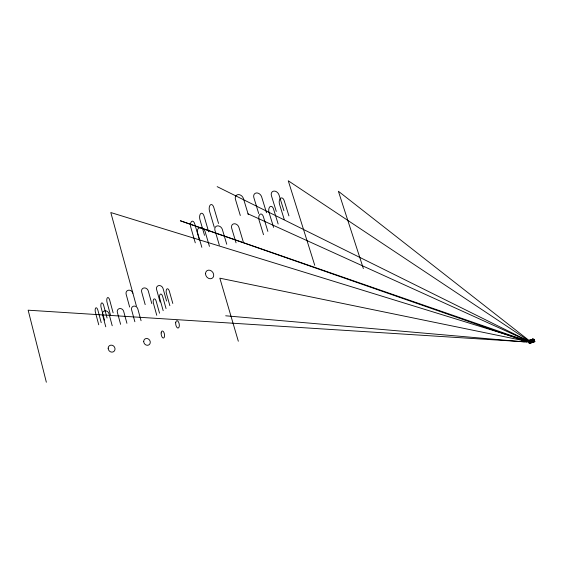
<?xml version="1.0" encoding="UTF-8"?>
<svg xmlns="http://www.w3.org/2000/svg" width="563" height="563" viewBox="0 0 563 563"><rect width="100%" height="100%" fill="white"/><g stroke="black" fill="none" stroke-linecap="round" stroke-linejoin="round"><path stroke-width="0.84" d="M534.076 341.72L533.83 340.425L534.435 341.664L532.049 342.557L531.782 341.79M532.999 340.805L533.034 340.467C533.59 341.692 534.386 343.585 532.521 338.912L532.042 339.658C535.047 345.429 530.149 339.595 531.986 339.595M533.717 339.89L533.203 339.968L532.999 339.39M529.283 342.262L529.417 341.748L529.565 342.177C527.707 343.697 531.648 343.177 532.028 342.593M533.203 339.968L534.034 340.122L533.604 339.785L533.457 340.256L533.984 341.741M529.516 343.388L529.34 342.417L529.058 342.909L529.466 341.199M529.417 341.748L529.1 342.283M529.129 341.811L529.776 341.579L529.72 340.531M533.393 341.917L530.613 342.888L530.487 340.256M529.889 343.149L528.974 340.657L530.149 343.092L529.699 343.191L529.178 341.713L529.614 341.262M529.776 341.579L529.818 340.46M530.592 340.904C532.309 341.079 530.128 340.566 531.198 340.122M531.711 339.7L532.309 342.262L532.028 340.235L534.329 340.101L534.85 341.586L533.893 341.903L533.625 341.129M530.712 342.03L531.015 342.747M529.065 342.937L529.424 342.663M529.326 341.65L529.734 341.516M532.309 340.594L532.105 340.643M529.333 341.368L529.924 341.108M534.217 340.228L533.478 339.348L533.886 339.229L533.478 339.355L534.083 340.249M532.112 342.586L532.436 342.191M534.723 341.65L533.858 339.243M529.164 340.594L529.009 340.664M531.958 339.616L532.76 342.086L531.838 339.637M531.268 340.84L530.937 340.207M529.656 341.551L529.178 341.713M529.248 343.451L530.149 343.092M534.167 340.784L533.78 340.875M533.738 339.264L534.287 341.783M529.009 340.643L530.262 342.994M530.388 340.326L530.775 340.193L531.233 341.502M531.359 340.868L531.233 340.115M532.612 339.531L532.521 338.912L533.386 339.25L532.042 339.658L533.386 339.25L533.731 340.235L533.098 339.32M532.528 340.172L530.691 340.833L531.12 341.171M533.604 339.785L533.154 340.369L532.028 340.235M531.05 341.185L529.417 341.171L532.457 340.622M532.57 340.96L530.656 341.635L530.613 341.284M530.353 342.156L532.225 341.445M529.699 343.191L530.613 342.888M534.618 341.614L534.547 341.628M529.276 340.559L530.149 343.022M531.789 340.777L532.387 340.643M534.463 341.635L534.85 341.586M524.399 341.79L28.15 310.192L46.349 382.228M225.686 315.794L526.708 342.114M526.468 341.241L219.837 278.178L238.325 341.234M526.799 340.84L110.805 212.54L136.394 306.012M527.271 341.087L180.336 220.773L527.615 342.072M247.917 213.785L527.911 340.939M217.163 186.642L527.981 340.826M533.738 339.848L534.329 340.101M528.622 340.671L288.256 180.772L314.752 265.321M528.889 340.348L338.384 191.258L363.36 268.565M529.276 341.34L529.706 341.678M532.422 339.517L532.626 340.094M532.746 340.46L533.267 341.945M532.556 340.502L533.084 341.987M531.176 340.129L531.578 341.108M530.543 341.305L529.91 339.855L529.431 340.594L530.374 343.127M529.945 341.438L530.466 342.923M288.925 215.875L284.174 200.611A4.567 2.639 85.2 0 0 280.557 198.275A4.567 2.639 85.2 0 0 279.529 204.278L284.224 219.422M283.9 210.653L279.044 195.037A4.687 3.589 52.5 0 0 273.907 191.089A4.687 3.589 52.5 0 0 271.436 195.734L276.285 211.442M278.143 223.983L273.519 208.993A4.476 2.548 84.7 0 0 270.029 206.663A4.476 2.548 84.7 0 0 269.051 212.518L273.625 227.396M266.524 212.758L261.668 196.937A4.75 3.681 51.7 0 0 256.432 192.947A4.75 3.681 51.7 0 0 253.864 197.655L258.72 213.567M267.868 231.4L263.364 216.671A4.384 2.449 84.3 0 0 259.979 214.341A4.384 2.449 84.3 0 0 259.057 220.07L263.512 234.687M248.318 214.665L243.462 198.633A4.814 3.772 50.8 0 0 238.128 194.594A4.814 3.772 50.8 0 0 235.454 199.372L240.31 215.502M243.293 241.942L238.923 227.375A4.342 3.462 51.9 0 0 234.102 223.778A4.342 3.462 51.9 0 0 231.674 228.191L236.045 242.829M226.748 244.251L222.371 229.514A4.398 3.54 51.1 0 0 217.466 225.876A4.398 3.54 51.1 0 0 214.953 230.344L219.331 245.165M218.55 223.469L213.792 207.409A4.8 2.456 84.3 0 0 210.365 204.925A4.8 2.456 84.3 0 0 209.535 211.202L214.236 227.128M208.669 231.829L204.045 216.072A4.694 2.365 83.9 0 0 200.738 213.581A4.694 2.365 83.9 0 0 199.956 219.704L204.531 235.334M209.443 246.39L205.073 231.47A4.455 3.617 50 0 0 200.076 227.797A4.455 3.617 50 0 0 197.472 232.322L201.843 247.326M199.26 239.451L194.756 223.983A4.595 2.273 83.6 0 0 191.561 221.505A4.595 2.273 83.6 0 0 190.829 227.48L195.284 242.829M172.806 303.457L169.336 291.162A3.589 1.668 81.2 0 0 166.937 288.953A3.589 1.668 81.2 0 0 166.423 293.464L169.864 305.674M166.585 301.057L163.066 288.53A3.688 3.153 50.4 0 0 158.857 285.568A3.688 3.153 50.4 0 0 156.584 289.488L160.103 302.064M166.043 308.545L162.644 296.427A3.533 1.619 81.1 0 0 160.3 294.224A3.533 1.619 81.1 0 0 159.815 298.657L163.186 310.692M159.533 313.19L156.197 301.24A3.477 1.569 80.9 0 0 153.917 299.059A3.477 1.569 80.9 0 0 153.46 303.408L156.76 315.28M151.799 303.598L148.28 290.944A3.723 3.216 49.2 0 0 144.008 287.953A3.723 3.216 49.2 0 0 141.672 291.916L145.184 304.632M141.067 320.72L137.815 308.89A3.469 3.033 49.5 0 0 133.818 306.124A3.469 3.033 49.5 0 0 131.615 309.868L134.867 321.747M129.652 307.06L126.14 294.217A3.765 3.279 47.8 0 1 128.547 290.205A3.765 3.279 47.8 0 1 132.882 293.224M126.921 323.296L123.67 311.346A3.505 3.089 48.2 0 0 119.623 308.559A3.505 3.089 48.2 0 0 117.357 312.345L120.602 324.344M113.135 312.873L109.679 300.072A3.73 1.52 81 0 0 107.434 297.728A3.73 1.52 81 0 0 107.069 302.394L110.489 315.118M112.213 325.752L108.969 313.682A3.54 3.146 46.6 0 0 104.859 310.867A3.54 3.146 46.6 0 0 102.536 314.696L105.774 326.814M107.061 318.011L103.676 305.399A3.667 1.471 80.9 0 0 101.488 303.077A3.667 1.471 80.9 0 0 101.15 307.651L104.5 320.178M101.213 322.683L97.906 310.255A3.61 1.429 80.8 0 0 95.773 307.954A3.61 1.429 80.8 0 0 95.45 312.444L98.736 324.788M530.198 340.319L529.431 340.594L530.008 340.467L529.91 339.855L530.775 340.193L530.198 340.319M205.523 273.731A4.588 3.8 53.1 0 0 211.73 278.502A4.588 3.8 53.1 0 0 211.632 271.12A4.588 3.8 53.1 0 0 205.523 273.731M143.699 341.445A3.561 3.146 53.8 0 0 148.611 345.042A3.561 3.146 53.8 0 0 148.674 339.165A3.561 3.146 53.8 0 0 143.699 341.445M108.159 348.201A3.645 3.287 50.6 0 0 113.24 351.868A3.645 3.287 50.6 0 0 113.388 345.844A3.645 3.287 50.6 0 0 108.159 348.201M175.705 322.782A3.702 1.738 80.2 0 0 178.112 328.039A3.702 1.738 80.2 0 0 178.689 322.346A3.702 1.738 80.2 0 0 175.705 322.782M161.166 332.93A3.575 1.626 79.9 0 0 163.446 338.039A3.575 1.626 79.9 0 0 163.96 332.564A3.575 1.626 79.9 0 0 161.166 332.93"/></g></svg>
